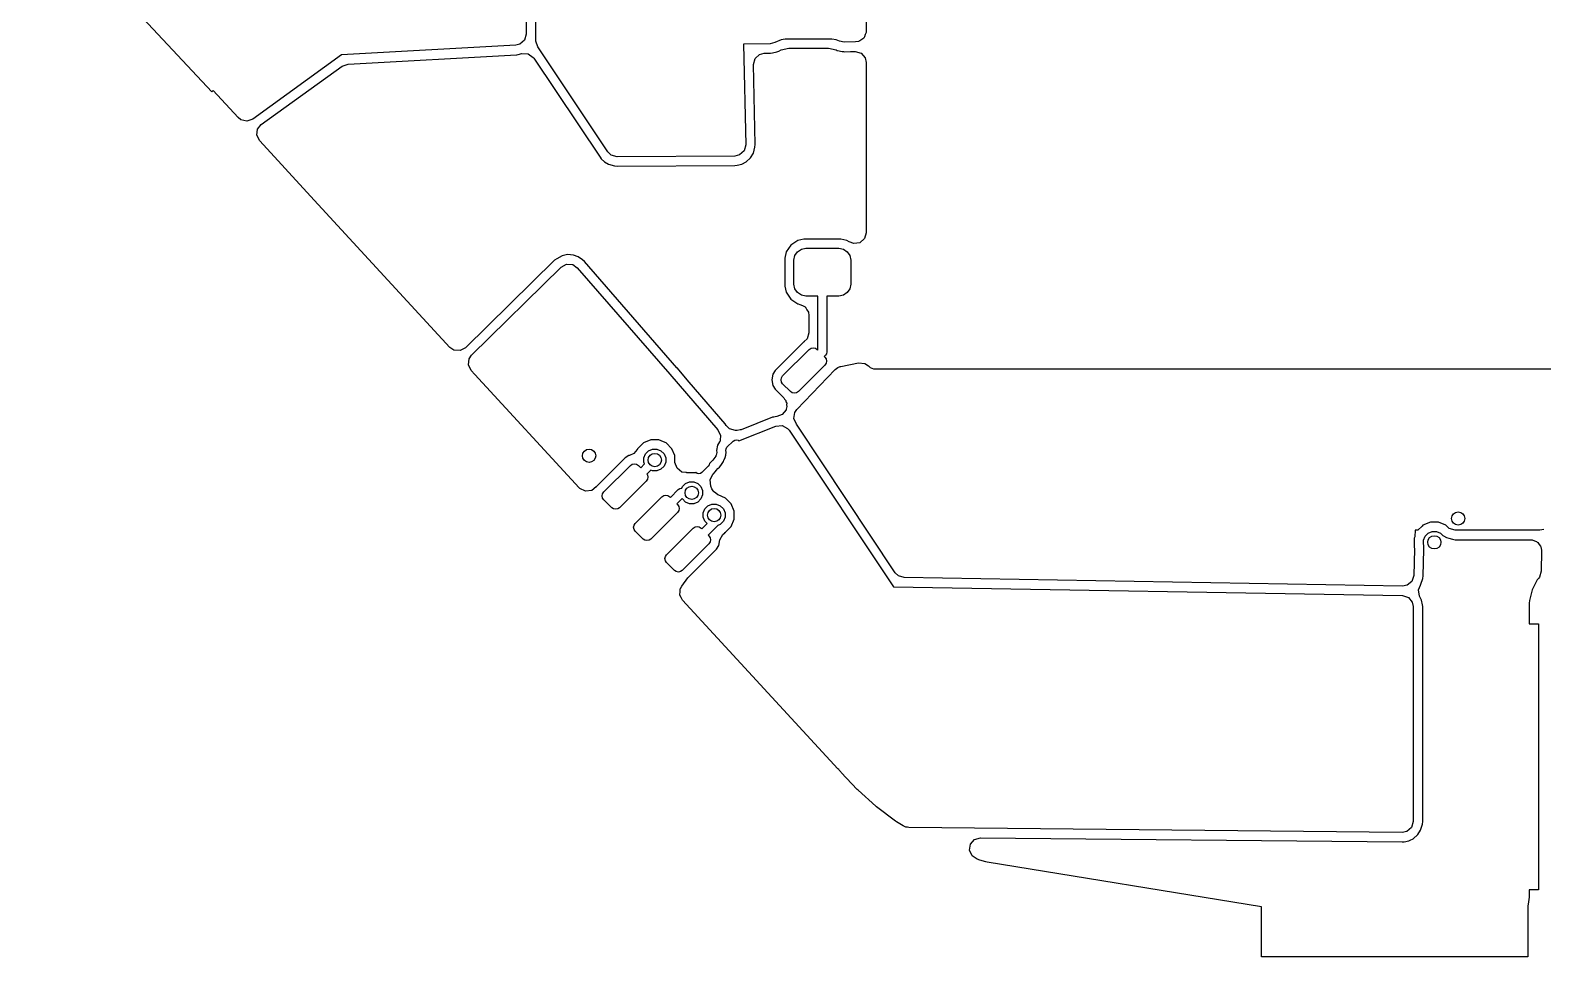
# Model space of a CAD drawing. Extents: x -27.9 to 25.2, y -6.7 to 48.3.
# Drawn here: x -9.52 to 7.52, y -6.73 to 3.72 of the extents above; entities that cross this region are included whole.
import ezdxf

# ---------------------------------------------------------------- set-up
doc = ezdxf.new("R2010")
doc.units = 0
doc.layers.add('BLACK', color=7, linetype='CONTINUOUS')

msp = doc.modelspace()

# ---------------------------------------------------------------- linework, layer by layer
at = {"layer": 'BLACK', "linetype": 'CONTINUOUS'}
for p, q in [((-3.825768, 3.598918), (-3.83562, 7.313296)), ((-7.478347, 3.023472), (-9.524342, 5.217533)), ((-0.1005, 4.516481), (-0.1005, 3.710751)), ((-3.934826, 4.336665), (-3.933066, 3.673339)), ((-3.952573, 3.606247), (-4.005256, 3.560353)), ((-3.933066, 3.673339), (-3.952573, 3.606247)), ((-3.825747, 3.597009), (-3.825768, 3.598918)), ((-3.804817, 3.530348), (-3.825747, 3.597009)), ((-1.061632, 3.612331), (-1.132784, 3.579154)), ((-1.013997, 3.618602), (-1.061632, 3.612331)), ((-0.487348, 3.618602), (-1.013997, 3.618602)), ((-0.487341, 3.618602), (-0.487348, 3.618602)), ((-0.487335, 3.618602), (-0.487341, 3.618602)), ((-0.487332, 3.618601), (-0.487335, 3.618602)), ((-0.439704, 3.612331), (-0.487332, 3.618601)), ((-0.439702, 3.61233), (-0.439704, 3.612331)), ((-0.404298, 3.595821), (-0.439702, 3.61233)), ((-0.349414, 3.584228), (-0.404298, 3.595821)), ((-0.22202, 3.586776), (-0.349414, 3.584228)), ((-0.187193, 3.592496), (-0.22202, 3.586776)), ((-0.182181, 3.595862), (-0.187193, 3.592496)), ((-0.172989, 3.597957), (-0.182181, 3.595862)), ((-0.152121, 3.61604), (-0.172989, 3.597957)), ((-0.129182, 3.631438), (-0.152121, 3.61604)), ((-0.126082, 3.638603), (-0.129182, 3.631438)), ((-0.120185, 3.643712), (-0.126082, 3.638603)), ((-0.112404, 3.670212), (-0.120185, 3.643712)), ((-0.101434, 3.695562), (-0.112404, 3.670212)), ((-0.1005, 3.710751), (-0.102699, 3.703263)), ((-0.102699, 3.703263), (-0.101434, 3.695562)), ((-6.015668, 3.441503), (-7.016577, 2.718159)), ((-4.050282, 3.549196), (-6.015668, 3.441503)), ((-5.942073, 3.338276), (-4.044422, 3.442256)), ((-4.005256, 3.560353), (-4.050282, 3.549196)), ((-4.044422, 3.442256), (-4.044421, 3.442256)), ((-4.044421, 3.442256), (-4.041106, 3.442754)), ((-4.041106, 3.442754), (-4.024523, 3.44524)), ((-4.024523, 3.44524), (-3.982222, 3.455722)), ((-3.982222, 3.455722), (-3.912418, 3.45274)), ((-3.912418, 3.45274), (-3.855305, 3.412491)), ((-3.855305, 3.412491), (-3.84935, 3.404332)), ((-3.012791, 2.346969), (-3.804817, 3.530348)), ((-1.485668, 3.561503), (-1.485669, 3.561502)), ((-1.485669, 3.561502), (-1.458671, 2.427622)), ((-1.182706, 3.567563), (-1.485668, 3.561503)), ((-1.354995, 3.399625), (-1.303295, 3.446624)), ((-1.303295, 3.446624), (-1.251592, 3.459063)), ((-1.251592, 3.459063), (-1.212753, 3.459841)), ((-1.212753, 3.459841), (-1.180564, 3.460484)), ((-1.132784, 3.579154), (-1.182706, 3.567563)), ((-1.180564, 3.460484), (-1.180557, 3.460485)), ((-1.180557, 3.460485), (-1.180555, 3.460485)), ((-1.180555, 3.460485), (-1.158492, 3.463237)), ((-1.158492, 3.463237), (-1.158492, 3.463238)), ((-1.158492, 3.463238), (-1.158484, 3.463238)), ((-1.158484, 3.463238), (-1.108562, 3.474829)), ((-1.108562, 3.474829), (-1.087772, 3.482003)), ((-1.087772, 3.482003), (-1.061772, 3.499375)), ((-1.061772, 3.499375), (-0.975668, 3.516502)), ((-0.975668, 3.516502), (-0.525668, 3.516502)), ((-0.525668, 3.516502), (-0.439564, 3.499375)), ((-0.439564, 3.499375), (-0.427726, 3.491466)), ((-0.427726, 3.491466), (-0.426432, 3.491033)), ((-0.426432, 3.491033), (-0.371548, 3.47944)), ((-0.371548, 3.47944), (-0.371543, 3.47944)), ((-0.371543, 3.47944), (-0.37154, 3.479439)), ((-0.37154, 3.479439), (-0.356518, 3.478022)), ((-0.356518, 3.478022), (-0.347272, 3.477149)), ((-0.347272, 3.477149), (-0.34727, 3.47715)), ((-0.34727, 3.47715), (-0.347269, 3.477149)), ((-0.347269, 3.477149), (-0.27962, 3.478503)), ((-0.27962, 3.478503), (-0.22698, 3.479555)), ((-0.22698, 3.479555), (-0.15956, 3.461215)), ((-0.15956, 3.461215), (-0.112758, 3.409337)), ((-6.91966, 2.656059), (-6.007917, 3.314965)), ((-6.007917, 3.314965), (-5.942073, 3.338276)), ((-3.84935, 3.404332), (-3.101802, 2.287407)), ((-1.373078, 3.33214), (-1.354995, 3.399625)), ((-1.351601, 2.430171), (-1.373078, 3.33214)), ((-0.112758, 3.409337), (-0.1005, 3.35558)), ((-0.1005, 3.35558), (-0.1005, 1.4364)), ((-7.461086, 3.039569), (-7.478347, 3.023472)), ((-7.180439, 2.734681), (-7.461086, 3.039569)), ((-7.150456, 2.710843), (-7.180439, 2.734681)), ((-7.082442, 2.694846), (-7.150456, 2.710843)), ((-7.016577, 2.718159), (-7.082442, 2.694846)), ((-6.969178, 2.534237), (-6.961315, 2.603662)), ((-6.961315, 2.603662), (-6.91966, 2.656059)), ((-6.938258, 2.471581), (-6.969178, 2.534237)), ((-6.366013, 1.849906), (-6.938258, 2.471581)), ((-1.458671, 2.427622), (-1.476754, 2.360133)), ((-1.373303, 2.332414), (-1.35522, 2.399903)), ((-1.35522, 2.399903), (-1.351601, 2.430171)), ((-3.101802, 2.287407), (-3.101799, 2.287402)), ((-3.101799, 2.287402), (-3.087565, 2.270293)), ((-3.087565, 2.270293), (-3.087563, 2.270291)), ((-3.087563, 2.270291), (-3.087562, 2.27029)), ((-3.087562, 2.27029), (-3.050865, 2.234506)), ((-3.050865, 2.234506), (-3.005591, 2.208227)), ((-2.976094, 2.311185), (-3.012791, 2.346969)), ((-2.908926, 2.291942), (-2.976094, 2.311185)), ((-1.58182, 2.300673), (-2.908926, 2.291942)), ((-1.528454, 2.313134), (-1.58182, 2.300673)), ((-1.476754, 2.360133), (-1.528454, 2.313134)), ((-1.504101, 2.208839), (-1.456412, 2.233886)), ((-1.456412, 2.233886), (-1.404712, 2.280885)), ((-1.404712, 2.280885), (-1.373303, 2.332414)), ((-3.005591, 2.208227), (-2.938423, 2.188984)), ((-2.938423, 2.188984), (-2.908221, 2.184844)), ((-2.908221, 2.184844), (-1.581115, 2.193575)), ((-1.581115, 2.193575), (-1.557467, 2.196378)), ((-1.557467, 2.196378), (-1.504101, 2.208839)), ((-4.795216, 0.143424), (-6.366013, 1.849906)), ((-0.120185, 1.369361), (-0.172989, 1.323606)), ((-0.1005, 1.4364), (-0.120185, 1.369361)), ((-1.004013, 1.219013), (-1.017769, 1.149857)), ((-0.951609, 1.297442), (-1.004013, 1.219013)), ((-0.87318, 1.349846), (-0.951609, 1.297442)), ((-0.905393, 1.178164), (-0.876128, 1.221961)), ((-0.876128, 1.221961), (-0.832331, 1.251226)), ((-0.804023, 1.363602), (-0.87318, 1.349846)), ((-0.832331, 1.251226), (-0.780669, 1.261502)), ((-0.804021, 1.363602), (-0.804023, 1.363602)), ((-0.387317, 1.363602), (-0.804021, 1.363602)), ((-0.780669, 1.261502), (-0.410669, 1.261502)), ((-0.410669, 1.261502), (-0.359007, 1.251226)), ((-0.387315, 1.363602), (-0.387317, 1.363602)), ((-0.318157, 1.349846), (-0.387315, 1.363602)), ((-0.359007, 1.251226), (-0.31521, 1.221961)), ((-0.293388, 1.333296), (-0.318158, 1.349846)), ((-0.318158, 1.349846), (-0.318157, 1.349846)), ((-0.31521, 1.221961), (-0.285945, 1.178164)), ((-0.242147, 1.313662), (-0.293388, 1.333296)), ((-0.172989, 1.323606), (-0.242147, 1.313662)), ((-3.614813, 1.125309), (-4.617007, 0.139024)), ((-4.55034, 0.054366), (-3.539688, 1.048975)), ((-3.590257, 1.143385), (-3.614813, 1.125309)), ((-3.52868, 1.176371), (-3.590257, 1.143386)), ((-3.590257, 1.143386), (-3.590257, 1.143385)), ((-3.539688, 1.048975), (-3.478102, 1.081966)), ((-3.528677, 1.176373), (-3.52868, 1.176371)), ((-3.528675, 1.176373), (-3.528677, 1.176373)), ((-3.469607, 1.188729), (-3.528675, 1.176373)), ((-3.478102, 1.081966), (-3.408452, 1.076424)), ((-3.469604, 1.18873), (-3.469607, 1.188729)), ((-3.399957, 1.183188), (-3.469604, 1.18873)), ((-3.408452, 1.076424), (-3.359127, 1.041941)), ((-3.347089, 1.164202), (-3.399957, 1.183188)), ((-3.359127, 1.041941), (-2.315896, -0.158236)), ((-3.347087, 1.164201), (-3.347089, 1.164202)), ((-3.297762, 1.129718), (-3.347087, 1.164201)), ((-3.278295, 1.112202), (-3.297762, 1.129718)), ((-2.235064, -0.087975), (-3.278295, 1.112202)), ((-1.017769, 1.149857), (-1.017769, 1.149854)), ((-1.017769, 1.149854), (-1.017769, 0.83315)), ((-0.915669, 1.126502), (-0.905393, 1.178164)), ((-0.915669, 0.856502), (-0.915669, 1.126502)), ((-0.285945, 1.178164), (-0.275669, 1.126502)), ((-0.275669, 1.126502), (-0.275669, 0.856502)), ((-0.905393, 0.80484), (-0.915669, 0.856502)), ((-0.275669, 0.856502), (-0.285945, 0.80484)), ((-1.017769, 0.833148), (-1.01777, 0.833148)), ((-1.01777, 0.833148), (-1.004013, 0.763992)), ((-1.017769, 0.83315), (-1.017769, 0.833148)), ((-1.004013, 0.763992), (-1.004013, 0.763991)), ((-1.004013, 0.763991), (-1.004012, 0.76399)), ((-1.004012, 0.76399), (-0.951609, 0.685562)), ((-0.951609, 0.685562), (-0.873181, 0.633159)), ((-0.876128, 0.761043), (-0.905393, 0.80484)), ((-0.832331, 0.731778), (-0.876128, 0.761043)), ((-0.780669, 0.721502), (-0.832331, 0.731778)), ((-0.646469, 0.721502), (-0.780669, 0.721502)), ((-0.646469, 0.112914), (-0.646469, 0.721502)), ((-0.410669, 0.721502), (-0.544869, 0.721502)), ((-0.544869, 0.721502), (-0.544869, 0.091501)), ((-0.359007, 0.731778), (-0.410669, 0.721502)), ((-0.31521, 0.761043), (-0.359007, 0.731778)), ((-0.285945, 0.80484), (-0.31521, 0.761043)), ((-0.873181, 0.633159), (-0.869164, 0.63236)), ((-0.869164, 0.63236), (-0.848378, 0.628225)), ((-0.848378, 0.628225), (-0.820248, 0.613511)), ((-0.820248, 0.613511), (-0.791366, 0.600321)), ((-0.791366, 0.600321), (-0.78951, 0.597433)), ((-0.78951, 0.597433), (-0.786467, 0.595841)), ((-0.786467, 0.595841), (-0.770758, 0.568254)), ((-0.770758, 0.568254), (-0.753592, 0.541543)), ((-0.753592, 0.541543), (-0.752932, 0.536949)), ((-0.752932, 0.536949), (-0.751893, 0.535125)), ((-0.751893, 0.535125), (-0.748569, 0.506608)), ((-0.748569, 0.506608), (-0.748569, 0.307762)), ((-0.80368, 0.204658), (-1.127121, -0.118784)), ((-0.803672, 0.204664), (-0.80368, 0.204658)), ((-0.803664, 0.204669), (-0.803672, 0.204664)), ((-0.803659, 0.204676), (-0.803664, 0.204669)), ((-0.798968, 0.208524), (-0.803659, 0.204676)), ((-0.768254, 0.240723), (-0.799383, 0.209029)), ((-0.799383, 0.209029), (-0.798968, 0.208524)), ((-0.748569, 0.307762), (-0.768254, 0.240723)), ((-4.748246, 0.111573), (-4.795216, 0.143424)), ((-4.678596, 0.106031), (-4.748246, 0.111573)), ((-4.617007, 0.139024), (-4.678596, 0.106031)), ((-4.58551, -0.05533), (-4.577647, 0.014095)), ((-4.577647, 0.014095), (-4.55034, 0.054366)), ((-1.043466, -0.179519), (-0.742945, 0.121002)), ((-0.742945, 0.121002), (-0.722668, 0.13455)), ((-0.722668, 0.13455), (-0.698751, 0.139307)), ((-0.698751, 0.139307), (-0.674834, 0.13455)), ((-0.674834, 0.13455), (-0.654557, 0.121002)), ((-0.654557, 0.121002), (-0.646469, 0.112914)), ((-0.559748, 0.05558), (-0.574442, 0.040887)), ((-0.574442, 0.040887), (-0.566168, 0.032613)), ((-0.566168, 0.032613), (-0.55262, 0.012336)), ((-0.548736, 0.072061), (-0.559748, 0.05558)), ((-0.55262, 0.012336), (-0.547863, -0.011581)), ((-0.544869, 0.091501), (-0.548736, 0.072061)), ((-4.55459, -0.117986), (-4.58551, -0.05533)), ((-4.514469, -0.161573), (-4.55459, -0.117986)), ((-3.336333, -1.441475), (-4.514469, -0.161573)), ((-2.315896, -0.158236), (-2.315503, -0.15869)), ((-2.315503, -0.15869), (-1.773534, -0.78833)), ((-2.234921, -0.08814), (-2.235064, -0.087975)), ((-2.234528, -0.088594), (-2.234921, -0.08814)), ((-2.234332, -0.088821), (-2.234528, -0.088594)), ((-2.234273, -0.088889), (-2.234332, -0.088821)), ((-2.097145, -0.2482), (-2.234273, -0.088889)), ((-1.154323, -0.159492), (-1.167096, -0.22371)), ((-1.127125, -0.118788), (-1.154323, -0.159492)), ((-1.127121, -0.118784), (-1.127125, -0.118788)), ((-0.882608, -0.558284), (-0.452924, -0.107115)), ((-0.566168, -0.055775), (-0.866689, -0.356296)), ((-0.55262, -0.035498), (-0.566168, -0.055775)), ((-0.547863, -0.011581), (-0.55262, -0.035498)), ((-0.452924, -0.107115), (-0.435087, -0.096803)), ((-0.435087, -0.096803), (-0.420206, -0.08255)), ((-0.420206, -0.08255), (-0.395575, -0.07396)), ((-0.395575, -0.07396), (-0.392437, -0.072147)), ((-0.392437, -0.072147), (-0.386906, -0.070934)), ((-0.386906, -0.070934), (-0.187502, -0.032026)), ((-0.187502, -0.032026), (-0.11794, -0.038507)), ((-0.11794, -0.038507), (-0.076079, -0.06605)), ((-0.076079, -0.06605), (-0.056929, -0.0852)), ((-0.056929, -0.0852), (-0.019991, -0.1005)), ((-0.019991, -0.1005), (-0.019989, -0.1005)), ((-0.019989, -0.1005), (9.407847, -0.1005)), ((-1.692363, -0.718461), (-2.097145, -0.2482)), ((-1.167096, -0.22371), (-1.167096, -0.223715)), ((-1.167096, -0.223715), (-1.154323, -0.287934)), ((-1.154323, -0.287934), (-1.154322, -0.287936)), ((-1.154322, -0.287936), (-1.154321, -0.287937)), ((-1.154321, -0.287937), (-1.127125, -0.328638)), ((-1.127125, -0.328638), (-1.031681, -0.424081)), ((-1.061771, -0.223713), (-1.057014, -0.199796)), ((-1.057014, -0.24763), (-1.061771, -0.223713)), ((-1.057014, -0.199796), (-1.043466, -0.179519)), ((-1.043466, -0.267907), (-1.057014, -0.24763)), ((-0.955077, -0.356296), (-1.043466, -0.267907)), ((-1.031681, -0.424081), (-1.022387, -0.441101)), ((-1.022387, -0.441101), (-1.009032, -0.455165)), ((-1.009032, -0.455165), (-1.005989, -0.471133)), ((-1.005989, -0.471133), (-0.998197, -0.485402)), ((-0.998197, -0.485402), (-0.999581, -0.504747)), ((-0.999581, -0.504747), (-0.995949, -0.523799)), ((-0.9348, -0.369844), (-0.955077, -0.356296)), ((-0.910883, -0.374601), (-0.9348, -0.369844)), ((-0.886966, -0.369844), (-0.910883, -0.374601)), ((-0.866689, -0.356296), (-0.886966, -0.369844)), ((-1.158089, -0.645504), (-1.512152, -0.784808)), ((-1.144166, -0.642214), (-1.158089, -0.645504)), ((-1.128415, -0.638493), (-1.144166, -0.642214)), ((-1.108908, -0.636747), (-1.128415, -0.638493)), ((-1.048238, -0.614395), (-1.108908, -0.636747)), ((-1.004935, -0.559561), (-1.048238, -0.614395)), ((-1.004339, -0.558081), (-1.004935, -0.559561)), ((-1.003181, -0.555094), (-1.004339, -0.558081)), ((-1.003005, -0.552629), (-1.003181, -0.555094)), ((-0.995949, -0.523799), (-1.003005, -0.552629)), ((-0.915862, -0.659121), (-0.904612, -0.590163)), ((-0.888683, -0.721742), (-0.915862, -0.659121)), ((-0.904612, -0.590163), (-0.882608, -0.558284)), ((-1.773534, -0.78833), (-1.744719, -0.851981)), ((-1.744719, -0.851981), (-1.747855, -0.901747)), ((-1.692362, -0.718463), (-1.692363, -0.718461)), ((-1.692361, -0.718464), (-1.692362, -0.718463)), ((-1.681099, -0.736115), (-1.692361, -0.718464)), ((-1.643603, -0.773733), (-1.681099, -0.736115)), ((-1.576564, -0.793418), (-1.643603, -0.773733)), ((-1.557551, -0.793418), (-1.576564, -0.793418)), ((-1.522616, -0.788395), (-1.557551, -0.793418)), ((-1.535609, -0.909129), (-1.118871, -0.745167)), ((-1.519079, -0.786121), (-1.522616, -0.788395)), ((-1.512152, -0.784808), (-1.519079, -0.786121)), ((-1.118871, -0.745167), (-1.049282, -0.738941)), ((-1.049282, -0.738941), (-0.987371, -0.771326)), ((-0.987371, -0.771326), (-0.970216, -0.791902)), ((-0.970216, -0.791902), (0.204332, -2.558498)), ((-0.889002, -0.721994), (-0.888683, -0.721742)), ((-0.88805, -0.723201), (-0.889002, -0.721994)), ((-0.888045, -0.723212), (-0.88805, -0.723201)), ((-0.887956, -0.723319), (-0.888045, -0.723212)), ((-0.881029, -0.732605), (-0.887956, -0.723319)), ((0.226337, -2.398155), (-0.881029, -0.732605)), ((-2.68446, -1.008252), (-2.721782, -1.054559)), ((-2.683996, -1.008562), (-2.68446, -1.008252)), ((-2.680536, -1.003383), (-2.683996, -1.008562)), ((-2.677937, -1.000159), (-2.680536, -1.003383)), ((-2.677212, -0.998408), (-2.677937, -1.000159)), ((-2.67721, -0.998405), (-2.677212, -0.998408)), ((-2.613328, -0.934523), (-2.67721, -0.998405)), ((-2.52986, -0.899949), (-2.613328, -0.934523)), ((-2.554131, -1.023115), (-2.509071, -1.004451)), ((-2.529858, -0.899949), (-2.52986, -0.899949)), ((-2.439512, -0.899949), (-2.529858, -0.899949)), ((-2.509071, -1.004451), (-2.460299, -1.004451)), ((-2.460299, -1.004451), (-2.415239, -1.023115)), ((-2.439511, -0.899949), (-2.439512, -0.899949)), ((-2.38567, -0.922251), (-2.439511, -0.899949)), ((-2.357249, -0.934023), (-2.38567, -0.922251)), ((-2.29166, -0.999612), (-2.357249, -0.934023)), ((-2.25978, -1.076577), (-2.29166, -0.999612)), ((-1.778943, -0.959863), (-1.790748, -1.019209)), ((-1.790748, -1.019209), (-1.786114, -1.042506)), ((-1.75381, -0.922251), (-1.778943, -0.959863)), ((-1.753286, -0.921726), (-1.75381, -0.922251)), ((-1.747855, -0.901747), (-1.753286, -0.921726)), ((-1.685667, -1.019209), (-1.681862, -1.000075)), ((-1.681862, -1.038343), (-1.685667, -1.019209)), ((-1.681862, -1.000075), (-1.671023, -0.983854)), ((-1.671023, -0.983854), (-1.600312, -0.913143)), ((-1.600312, -0.913143), (-1.584091, -0.902304)), ((-1.584091, -0.902304), (-1.564957, -0.898499)), ((-1.564957, -0.898499), (-1.545823, -0.902304)), ((-1.545823, -0.902304), (-1.535609, -0.909129)), ((-2.818935, -1.10349), (-3.142376, -1.426932)), ((-3.058721, -1.487667), (-2.7582, -1.187146)), ((-2.818933, -1.103488), (-2.818935, -1.10349)), ((-2.778228, -1.076289), (-2.818933, -1.103488)), ((-2.778227, -1.076288), (-2.778228, -1.076289)), ((-2.768299, -1.074314), (-2.778227, -1.076288)), ((-2.721782, -1.054559), (-2.768299, -1.074314)), ((-2.7582, -1.187146), (-2.737923, -1.173598)), ((-2.737923, -1.173598), (-2.714006, -1.168841)), ((-2.714006, -1.168841), (-2.690089, -1.173598)), ((-2.690089, -1.173598), (-2.669812, -1.187146)), ((-2.669812, -1.187146), (-2.643218, -1.21374)), ((-2.643218, -1.21374), (-2.59956, -1.170081)), ((-2.607283, -1.102663), (-2.588619, -1.057603)), ((-2.607283, -1.151435), (-2.607283, -1.102663)), ((-2.59956, -1.170081), (-2.607283, -1.151435)), ((-2.588619, -1.057603), (-2.554131, -1.023115)), ((-2.415239, -1.023115), (-2.380751, -1.057603)), ((-2.380751, -1.057603), (-2.362087, -1.102663)), ((-2.362087, -1.151435), (-2.380751, -1.196495)), ((-2.362087, -1.102663), (-2.362087, -1.151435)), ((-2.257586, -1.081874), (-2.25978, -1.076577)), ((-2.257585, -1.081877), (-2.257586, -1.081874)), ((-2.257585, -1.147399), (-2.257585, -1.081877)), ((-2.257407, -1.154034), (-2.257585, -1.147399)), ((-2.234164, -1.219924), (-2.257407, -1.154034)), ((-1.872316, -1.179764), (-1.883155, -1.195985)), ((-1.869778, -1.166998), (-1.872316, -1.179764)), ((-1.82881, -1.128762), (-1.869778, -1.166998)), ((-1.798033, -1.083524), (-1.82881, -1.128762)), ((-1.797411, -1.076577), (-1.798033, -1.083524)), ((-1.793759, -1.070635), (-1.797411, -1.076577)), ((-1.786114, -1.042506), (-1.793759, -1.070635)), ((-1.755733, -1.207058), (-1.74026, -1.189006)), ((-1.74026, -1.189006), (-1.709483, -1.143768)), ((-1.709483, -1.143768), (-1.704598, -1.130102)), ((-1.704598, -1.130102), (-1.702515, -1.126714)), ((-1.702515, -1.126714), (-1.690408, -1.098724)), ((-1.690408, -1.098724), (-1.682763, -1.070595)), ((-1.682763, -1.070595), (-1.681661, -1.038644)), ((-1.681661, -1.038644), (-1.681862, -1.038343)), ((-2.567875, -1.343646), (-2.581423, -1.363923)), ((-2.527718, -1.241923), (-2.573375, -1.28758)), ((-2.573375, -1.28758), (-2.567875, -1.295812)), ((-2.567875, -1.295812), (-2.563118, -1.319729)), ((-2.563118, -1.319729), (-2.567875, -1.343646)), ((-2.509071, -1.249647), (-2.527718, -1.241923)), ((-2.460299, -1.249647), (-2.509071, -1.249647)), ((-2.415239, -1.230983), (-2.460299, -1.249647)), ((-2.380751, -1.196495), (-2.415239, -1.230983)), ((-2.178987, -1.262788), (-2.234164, -1.219924)), ((-2.125988, -1.267531), (-2.178987, -1.262788)), ((-2.125988, -1.269888), (-2.125988, -1.267531)), ((-2.028891, -1.269888), (-2.125988, -1.269888)), ((-2.02088, -1.269165), (-2.028891, -1.269888)), ((-2.008355, -1.277535), (-2.02088, -1.269165)), ((-1.989221, -1.28134), (-2.008355, -1.277535)), ((-1.970087, -1.277535), (-1.989221, -1.28134)), ((-1.953866, -1.266696), (-1.970087, -1.277535)), ((-1.883155, -1.195985), (-1.953866, -1.266696)), ((-1.862103, -1.350636), (-1.830827, -1.288158)), ((-1.854636, -1.420106), (-1.862103, -1.350636)), ((-1.830827, -1.288158), (-1.827772, -1.284992)), ((-1.827772, -1.284992), (-1.800368, -1.257588)), ((-1.800368, -1.257588), (-1.792602, -1.245964)), ((-1.792602, -1.245964), (-1.77411, -1.224209)), ((-1.77411, -1.224209), (-1.755733, -1.207058)), ((-3.327988, -1.449721), (-3.336333, -1.441475)), ((-3.264966, -1.479887), (-3.327988, -1.449721)), ((-3.19564, -1.471192), (-3.264966, -1.479887)), ((-3.147283, -1.430793), (-3.19564, -1.471192)), ((-3.146244, -1.431646), (-3.147283, -1.430793)), ((-3.142376, -1.426932), (-3.146244, -1.431646)), ((-3.077026, -1.531861), (-3.072269, -1.507944)), ((-3.072269, -1.555778), (-3.077026, -1.531861)), ((-3.072269, -1.507944), (-3.058721, -1.487667)), ((-2.581423, -1.363923), (-2.881944, -1.664444)), ((-2.404647, -1.5407), (-2.38437, -1.527152)), ((-2.38437, -1.527152), (-2.360453, -1.522395)), ((-2.360453, -1.522395), (-2.336536, -1.527152)), ((-2.336536, -1.527152), (-2.316259, -1.5407)), ((-2.307986, -1.548973), (-2.220079, -1.461067)), ((-2.220079, -1.461067), (-2.203598, -1.450055)), ((-2.203598, -1.450055), (-2.184158, -1.446188)), ((-2.184158, -1.446188), (-2.180259, -1.446188)), ((-2.180259, -1.446188), (-2.172536, -1.427542)), ((-2.172536, -1.427542), (-2.138048, -1.393054)), ((-2.138048, -1.393054), (-2.092988, -1.37439)), ((-2.092988, -1.37439), (-2.044216, -1.37439)), ((-2.044216, -1.37439), (-1.999156, -1.393054)), ((-1.999156, -1.393054), (-1.964668, -1.427542)), ((-1.964668, -1.427542), (-1.946004, -1.472602)), ((-1.946004, -1.521374), (-1.964668, -1.566434)), ((-1.946004, -1.472602), (-1.946004, -1.521374)), ((-1.841502, -1.451815), (-1.854636, -1.420106)), ((-1.841502, -1.451816), (-1.841502, -1.451815)), ((-1.841074, -1.45285), (-1.841502, -1.451816)), ((-1.828368, -1.47612), (-1.841074, -1.45285)), ((-1.826262, -1.477817), (-1.828368, -1.47612)), ((-1.823066, -1.483204), (-1.826262, -1.477817)), ((-1.797858, -1.500706), (-1.823066, -1.483204)), ((-1.773965, -1.519961), (-1.797858, -1.500706)), ((-1.770496, -1.521398), (-1.773965, -1.519961)), ((-1.770495, -1.521398), (-1.770496, -1.521398)), ((-1.687026, -1.555972), (-1.770495, -1.521398)), ((-3.058721, -1.576055), (-3.072269, -1.555778)), ((-2.970332, -1.664444), (-3.058721, -1.576055)), ((-2.950055, -1.677992), (-2.970332, -1.664444)), ((-2.926138, -1.682749), (-2.950055, -1.677992)), ((-2.902221, -1.677992), (-2.926138, -1.682749)), ((-2.881944, -1.664444), (-2.902221, -1.677992)), ((-2.705168, -1.841221), (-2.404647, -1.5407)), ((-2.316259, -1.5407), (-2.307986, -1.548973)), ((-2.175239, -1.55991), (-2.236144, -1.620815)), ((-2.236144, -1.620815), (-2.22787, -1.629089)), ((-2.22787, -1.629089), (-2.214322, -1.649366)), ((-2.214322, -1.6972), (-2.22787, -1.717477)), ((-2.214322, -1.649366), (-2.209565, -1.673283)), ((-2.209565, -1.673283), (-2.214322, -1.6972)), ((-2.172536, -1.566434), (-2.175239, -1.55991)), ((-2.138048, -1.600922), (-2.172536, -1.566434)), ((-2.092988, -1.619586), (-2.138048, -1.600922)), ((-2.044216, -1.619586), (-2.092988, -1.619586)), ((-1.999156, -1.600922), (-2.044216, -1.619586)), ((-1.964668, -1.566434), (-1.999156, -1.600922)), ((-1.938266, -1.724112), (-1.919602, -1.679052)), ((-1.919602, -1.679052), (-1.885114, -1.644564)), ((-1.885114, -1.644564), (-1.840054, -1.6259)), ((-1.840054, -1.6259), (-1.791282, -1.6259)), ((-1.791282, -1.6259), (-1.746222, -1.644564)), ((-1.746222, -1.644564), (-1.711734, -1.679052)), ((-1.711734, -1.679052), (-1.69307, -1.724112)), ((-1.623142, -1.619856), (-1.687026, -1.555972)), ((-1.588568, -1.703325), (-1.623142, -1.619856)), ((-1.588568, -1.793671), (-1.588568, -1.703325)), ((-2.723473, -1.885415), (-2.718716, -1.861498)), ((-2.718716, -1.861498), (-2.705168, -1.841221)), ((-2.22787, -1.717477), (-2.528391, -2.017998)), ((-1.954432, -1.902526), (-1.894726, -1.84282)), ((-1.938266, -1.772884), (-1.938266, -1.724112)), ((-1.919602, -1.817944), (-1.938266, -1.772884)), ((-1.894726, -1.84282), (-1.919602, -1.817944)), ((-1.779747, -1.871526), (-1.88259, -1.974368)), ((-1.774936, -1.864325), (-1.779747, -1.871526)), ((-1.746222, -1.852432), (-1.774936, -1.864325)), ((-1.711734, -1.817944), (-1.746222, -1.852432)), ((-1.69307, -1.772884), (-1.711734, -1.817944)), ((-1.69307, -1.724112), (-1.69307, -1.772884)), ((-1.623142, -1.87714), (-1.588568, -1.793671)), ((6.164076, -1.872191), (6.11777, -1.918498)), ((6.164078, -1.872189), (6.164076, -1.872191)), ((6.173593, -1.862674), (6.164078, -1.872189)), ((6.257061, -1.8281), (6.173593, -1.862674)), ((6.257063, -1.8281), (6.257061, -1.8281)), ((6.347409, -1.8281), (6.257063, -1.8281)), ((6.34741, -1.8281), (6.347409, -1.8281)), ((6.430878, -1.862674), (6.34741, -1.8281)), ((6.450383, -1.882179), (6.430878, -1.862674)), ((-2.718716, -1.909332), (-2.723473, -1.885415)), ((-2.705168, -1.929609), (-2.718716, -1.909332)), ((-2.616779, -2.017998), (-2.705168, -1.929609)), ((-2.596502, -2.031546), (-2.616779, -2.017998)), ((-2.572585, -2.036303), (-2.596502, -2.031546)), ((-2.548668, -2.031546), (-2.572585, -2.036303)), ((-2.528391, -2.017998), (-2.548668, -2.031546)), ((-2.351614, -2.194774), (-2.051093, -1.894253)), ((-2.051093, -1.894253), (-2.030816, -1.880705)), ((-2.030816, -1.880705), (-2.006899, -1.875948)), ((-2.006899, -1.875948), (-1.982982, -1.880705)), ((-1.982982, -1.880705), (-1.962705, -1.894253)), ((-1.962705, -1.894253), (-1.954432, -1.902526)), ((-1.88259, -1.974368), (-1.874316, -1.982642)), ((-1.874316, -1.982642), (-1.860768, -2.002919)), ((-1.860768, -2.002919), (-1.856011, -2.026836)), ((-1.856011, -2.026836), (-1.860768, -2.050753)), ((-1.763461, -2.09106), (-1.750731, -2.027058)), ((-1.750731, -2.027058), (-1.718347, -1.965151)), ((-1.718347, -1.965151), (-1.695834, -1.94983)), ((-1.697183, -1.94781), (-1.687033, -1.941026)), ((-1.695834, -1.94983), (-1.697183, -1.94781)), ((-1.687033, -1.941026), (-1.687026, -1.941024)), ((-1.687026, -1.941024), (-1.623142, -1.87714)), ((6.082327, -1.992665), (6.075136, -2.010027)), ((6.075136, -2.010027), (6.075136, -2.014523)), ((6.075136, -2.014523), (6.075136, -2.100375)), ((6.084332, -1.918498), (6.082327, -1.992665)), ((6.11777, -1.918498), (6.084332, -1.918498)), ((6.179638, -2.030814), (6.198302, -1.985754)), ((6.179638, -2.079586), (6.179638, -2.030814)), ((6.198302, -1.985754), (6.23279, -1.951266)), ((6.23279, -1.951266), (6.27785, -1.932602)), ((6.27785, -1.932602), (6.326622, -1.932602)), ((6.326622, -1.932602), (6.371682, -1.951266)), ((6.371682, -1.951266), (6.397635, -1.977219)), ((6.397635, -1.977219), (6.40382, -1.982203)), ((6.40382, -1.982203), (6.403825, -1.982207)), ((6.403825, -1.982207), (6.440853, -2.001575)), ((6.440853, -2.001575), (6.465576, -2.008834)), ((6.471025, -1.898813), (6.450383, -1.882179)), ((6.465576, -2.008834), (6.50789, -2.021259)), ((6.538064, -1.918498), (6.471025, -1.898813)), ((6.50789, -2.021259), (6.538064, -2.025598)), ((7.489451, -1.918498), (6.538064, -1.918498)), ((6.538064, -2.025598), (7.387033, -2.025598)), ((7.387033, -2.025598), (7.396566, -2.028397)), ((7.396566, -2.028397), (7.406423, -2.027123)), ((7.406423, -2.027123), (7.429536, -2.038078)), ((7.429536, -2.038078), (7.454072, -2.045283)), ((7.454072, -2.045283), (7.460578, -2.052791)), ((7.537286, -1.9089), (7.489451, -1.918498)), ((-2.369919, -2.238968), (-2.365162, -2.215051)), ((-2.365162, -2.215051), (-2.351614, -2.194774)), ((-1.874316, -2.07103), (-2.174837, -2.371551)), ((-2.098691, -2.439794), (-1.790658, -2.131761)), ((-1.860768, -2.050753), (-1.874316, -2.07103)), ((-1.790658, -2.131761), (-1.763461, -2.09106)), ((6.078528, -2.133215), (6.070542, -2.428705)), ((6.075136, -2.100375), (6.07619, -2.105674)), ((6.07619, -2.105674), (6.078528, -2.133215)), ((6.177603, -2.431598), (6.185589, -2.136108)), ((6.182376, -2.086197), (6.179638, -2.079586)), ((6.182865, -2.094882), (6.182376, -2.086197)), ((6.182759, -2.094892), (6.182865, -2.094882)), ((6.182904, -2.096602), (6.182759, -2.094892)), ((6.182906, -2.096615), (6.182904, -2.096602)), ((6.185244, -2.124156), (6.182906, -2.096615)), ((6.185589, -2.136108), (6.185244, -2.124156)), ((7.460578, -2.052791), (7.46956, -2.057049)), ((7.46956, -2.057049), (7.483082, -2.078762)), ((7.483082, -2.078762), (7.499827, -2.098087)), ((7.499827, -2.098087), (7.502225, -2.109501)), ((7.502225, -2.109501), (7.506495, -2.116358)), ((7.506495, -2.116358), (7.51102, -2.151361)), ((7.51102, -2.151361), (7.507756, -2.380894)), ((-2.365162, -2.262885), (-2.369919, -2.238968)), ((-2.351614, -2.283162), (-2.365162, -2.262885)), ((-2.263225, -2.371551), (-2.351614, -2.283162)), ((-2.242948, -2.385099), (-2.263225, -2.371551)), ((-2.219031, -2.389856), (-2.242948, -2.385099)), ((-2.195114, -2.385099), (-2.219031, -2.389856)), ((-2.174837, -2.371551), (-2.195114, -2.385099)), ((7.507756, -2.380894), (7.487121, -2.447647)), ((-2.194587, -2.57481), (-2.180646, -2.55007)), ((-2.180646, -2.55007), (-2.111329, -2.454595)), ((-2.111329, -2.454595), (-2.098691, -2.439794)), ((0.260787, -2.432657), (0.226337, -2.398155)), ((0.327481, -2.453483), (0.260787, -2.432657)), ((5.944471, -2.549337), (0.327481, -2.453483)), ((5.995032, -2.5395), (5.944471, -2.549337)), ((6.049053, -2.495188), (5.995032, -2.5395)), ((6.070542, -2.428705), (6.049053, -2.495188)), ((6.124128, -2.592211), (6.144772, -2.537209)), ((6.144772, -2.537209), (6.150962, -2.528128)), ((6.150962, -2.528128), (6.172451, -2.461645)), ((6.172451, -2.461645), (6.177603, -2.431598)), ((7.46304, -2.477713), (7.405471, -2.589568)), ((7.479057, -2.45848), (7.46304, -2.477713)), ((7.487121, -2.447647), (7.479057, -2.45848)), ((-2.20245, -2.644235), (-2.198894, -2.612831)), ((-2.200862, -2.647454), (-2.20245, -2.644235)), ((-2.201065, -2.651039), (-2.200862, -2.647454)), ((-2.185513, -2.678556), (-2.201065, -2.651039)), ((-2.198894, -2.612831), (-2.1971, -2.581282)), ((-2.1971, -2.581282), (-2.194833, -2.576981)), ((-2.194833, -2.576981), (-2.194587, -2.57481)), ((-2.17153, -2.706891), (-2.185513, -2.678556)), ((-0.419658, -4.610089), (-2.17153, -2.706891)), ((0.204332, -2.558498), (5.942448, -2.656418)), ((5.942448, -2.656418), (6.009142, -2.677244)), ((6.009142, -2.677244), (6.053989, -2.730821)), ((6.135653, -2.661124), (6.124128, -2.592211)), ((6.136114, -2.662076), (6.135653, -2.661124)), ((6.136115, -2.662077), (6.136114, -2.662076)), ((6.158832, -2.708949), (6.136115, -2.662077)), ((6.169175, -2.758528), (6.158832, -2.708949)), ((7.37359, -2.711263), (7.372416, -2.741885)), ((7.373591, -2.711262), (7.37359, -2.711263)), ((7.405471, -2.589568), (7.373591, -2.711262)), ((6.053989, -2.730821), (6.064332, -2.7804)), ((6.064332, -2.7804), (6.064332, -5.203234)), ((6.171432, -2.7804), (6.169175, -2.758528)), ((6.171432, -5.203234), (6.171432, -2.7804)), ((7.370729, -2.786265), (7.369869, -2.809427)), ((7.369869, -2.809427), (7.370814, -2.817796)), ((7.370792, -2.784546), (7.370729, -2.786225)), ((7.370729, -2.786225), (7.370729, -2.786265)), ((7.370814, -2.783976), (7.370792, -2.784546)), ((7.371905, -2.75522), (7.370814, -2.757856)), ((7.370814, -2.757856), (7.370814, -2.783976)), ((7.370814, -2.817796), (7.370814, -2.973101)), ((7.372241, -2.746456), (7.371905, -2.75522)), ((7.372415, -2.741884), (7.372241, -2.746456)), ((7.372416, -2.741885), (7.372415, -2.741884)), ((7.370814, -2.973101), (7.474469, -2.973101)), ((7.474469, -2.973101), (7.474469, -5.973101)), ((-0.411577, -4.617097), (-0.419658, -4.610089)), ((-0.406757, -4.622738), (-0.411577, -4.617097)), ((-0.406755, -4.622739), (-0.406757, -4.622738)), ((-0.391928, -4.640091), (-0.406755, -4.622739)), ((-0.38893, -4.643471), (-0.391928, -4.640091)), ((-0.383593, -4.64927), (-0.38893, -4.643471)), ((-0.383056, -4.649848), (-0.383593, -4.64927)), ((-0.201965, -4.843757), (-0.383056, -4.649848)), ((-0.194148, -4.85142), (-0.201965, -4.843757)), ((0.006033, -5.031019), (-0.194148, -4.85142)), ((0.014497, -5.037963), (0.006033, -5.031019)), ((0.229728, -5.199198), (0.014497, -5.037963)), ((0.23877, -5.205368), (0.229728, -5.199198)), ((0.31451, -5.252288), (0.23877, -5.205368)), ((0.346854, -5.266416), (0.31451, -5.252288)), ((0.36232, -5.266159), (0.346854, -5.266416)), ((0.378555, -5.27087), (0.36232, -5.266159)), ((5.939075, -5.327228), (0.378555, -5.27087)), ((6.044647, -5.270273), (5.991843, -5.316028)), ((6.064332, -5.203234), (6.044647, -5.270273)), ((6.147408, -5.300447), (6.167093, -5.233408)), ((6.167093, -5.233408), (6.171432, -5.203234)), ((1.072673, -5.458184), (1.118644, -5.405568)), ((1.118644, -5.405568), (1.185763, -5.386158)), ((1.185763, -5.386158), (1.186325, -5.386161)), ((1.186325, -5.386161), (5.93799, -5.434322)), ((5.93799, -5.434322), (5.961312, -5.431994)), ((5.991843, -5.316028), (5.939075, -5.327228)), ((5.961312, -5.431994), (6.01408, -5.420794)), ((6.01408, -5.420794), (6.014081, -5.420793)), ((6.014081, -5.420793), (6.014083, -5.420793)), ((6.014083, -5.420793), (6.029881, -5.412934)), ((6.029881, -5.412934), (6.061979, -5.396969)), ((6.061979, -5.396969), (6.114783, -5.351214)), ((6.114783, -5.351214), (6.147408, -5.300447)), ((1.062446, -5.527301), (1.072673, -5.458184)), ((1.09121, -5.590975), (1.062446, -5.527301)), ((1.149833, -5.62899), (1.09121, -5.590975)), ((1.180395, -5.6381), (1.149833, -5.62899)), ((1.245178, -5.65741), (1.180395, -5.6381)), ((1.260639, -5.660959), (1.245178, -5.65741)), ((4.354332, -6.165366), (1.260639, -5.660959)), ((7.359401, -6.134987), (7.354332, -6.153965)), ((7.369759, -6.056055), (7.359401, -6.134987)), ((7.370812, -6.039927), (7.369759, -6.056055)), ((7.370813, -6.039925), (7.370812, -6.039927)), ((7.370814, -6.02109), (7.370813, -6.021092)), ((7.370813, -6.021092), (7.370813, -6.029516)), ((7.370813, -6.029516), (7.370813, -6.039925)), ((7.474469, -5.973101), (7.370814, -5.973101)), ((7.370814, -5.973101), (7.370814, -6.02109)), ((4.354332, -6.728498), (4.354332, -6.165366)), ((7.354332, -6.153965), (7.354332, -6.728498)), ((7.354332, -6.728498), (4.354332, -6.728498))]:
    msp.add_line(p, q, dxfattribs=at)
at = {"layer": 'BLACK'}
for centre in [(-3.225668, -1.078498), (-2.484685, -1.127049), (-2.068602, -1.496988), (-1.815668, -1.748498), (6.570839, -1.786596), (6.302236, -2.0552)]:
    msp.add_circle(centre, 0.075, dxfattribs=at)

doc.saveas('drawing.dxf')
